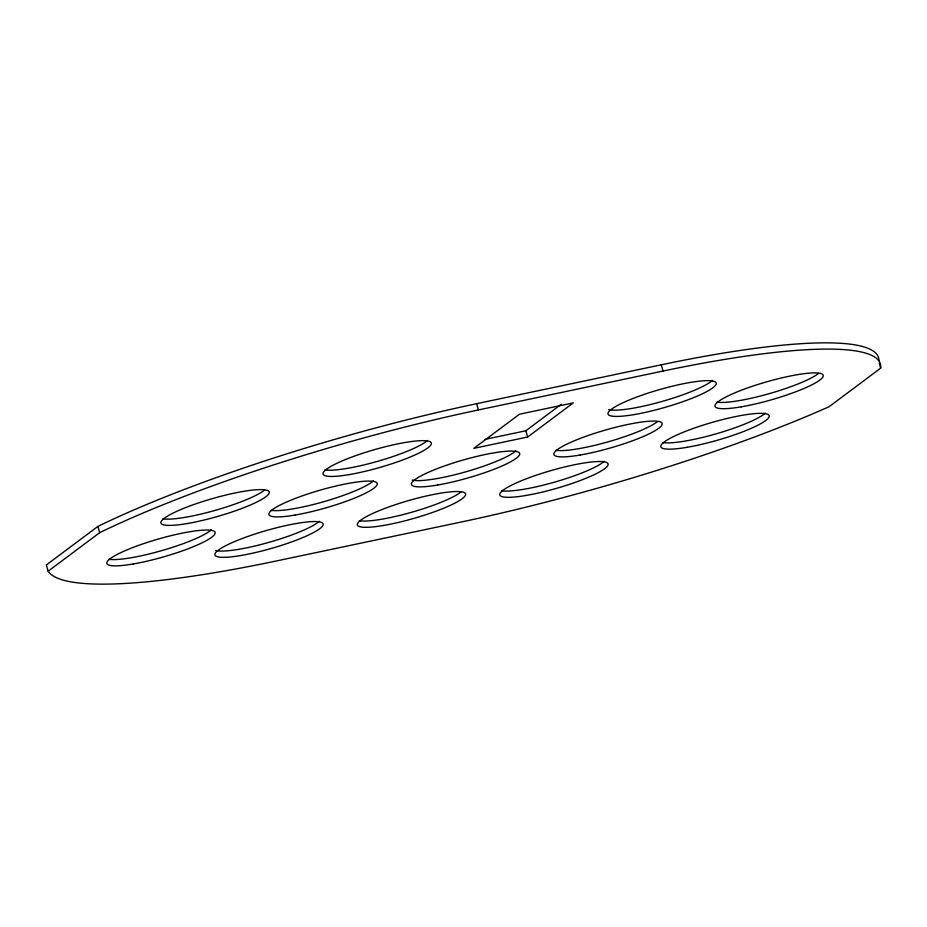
<?xml version="1.0" encoding="UTF-8"?>
<svg xmlns="http://www.w3.org/2000/svg" width="927" height="927" viewBox="0 0 927 927"><rect width="100%" height="100%" fill="white"/><g stroke="black" fill="none" stroke-linecap="round" stroke-linejoin="round"><path stroke-width="1.39" d="M878.947 360.649A350.707 57.88 -16 0 0 661.252 364.809L476.663 403.685A352.654 58.204 -16 0 0 97.88 526.42L46.35 564.96L48.146 571.206A370.603 61.17 -16 0 0 276.524 560.928L461.113 522.04A368.378 60.8 -16 0 0 829.12 406.698L880.65 368.17L879.213 363.164M48.146 571.206L99.676 532.677A352.654 58.204 -16 0 1 478.459 409.943L663.048 371.055A350.707 57.88 -16 0 1 880.65 368.17M484.775 439.421L525.841 430.765L561.241 404.299M527.637 437.023L573.315 402.874L519.491 414.207L473.813 448.355L527.637 437.023L525.841 430.765M661.252 364.809L663.048 371.055M476.663 403.685L478.459 409.943M97.88 526.42L99.676 532.677M712.411 380.441A56.304 9.293 -16 0 1 661.16 401.692A56.304 9.293 -16 0 1 608.726 409.583M211.286 529.85A56.304 9.293 -16 0 1 161.819 550.603A56.304 9.293 -16 0 1 108.795 559.259M264.531 490.128A56.304 9.293 -16 0 1 214.496 510.568A56.304 9.293 -16 0 1 162.885 518.819M515.864 450.893A56.304 9.293 -16 0 1 464.612 472.144A56.304 9.293 -16 0 1 412.179 480.035M373.396 480.893A56.304 9.293 -16 0 1 323.94 501.646A56.304 9.293 -16 0 1 270.916 510.302M460.928 492.04A56.304 9.293 -16 0 1 410.893 512.48A56.304 9.293 -16 0 1 359.282 520.742M604.23 461.322A56.304 9.293 -16 0 1 554.763 482.075A56.304 9.293 -16 0 1 501.739 490.731M765.296 413.152A56.304 9.293 -16 0 1 715.829 433.906A56.304 9.293 -16 0 1 662.805 442.561M818.541 373.419A56.304 9.293 -16 0 1 768.518 393.859A56.304 9.293 -16 0 1 716.895 402.121M657.475 421.6A56.304 9.293 -16 0 1 607.44 442.028A56.304 9.293 -16 0 1 555.829 450.29M319.317 521.333A56.304 9.293 -16 0 1 268.065 542.596A56.304 9.293 -16 0 1 215.62 550.487M427.486 440.452A56.304 9.293 -16 0 1 378.019 461.206A56.304 9.293 -16 0 1 324.995 469.862M187.196 523.546A56.304 9.293 -16 0 0 269.259 492.585A56.304 9.293 -16 0 0 188.795 506.374A56.304 9.293 -16 0 0 187.196 523.546M383.593 525.458A56.304 9.293 -16 0 0 465.655 494.508A56.304 9.293 -16 0 0 385.192 508.297A56.304 9.293 -16 0 0 383.593 525.458M687.116 447.289A56.304 9.293 -16 0 0 769.178 416.327A56.304 9.293 -16 0 0 688.715 430.116A56.304 9.293 -16 0 0 687.116 447.289M526.049 495.458A56.304 9.293 -16 0 0 608.112 464.508A56.304 9.293 -16 0 0 527.648 478.286A56.304 9.293 -16 0 0 526.049 495.458M133.106 563.987A56.304 9.293 -16 0 0 215.168 533.037A56.304 9.293 -16 0 0 134.705 546.814A56.304 9.293 -16 0 0 133.106 563.987M741.206 406.837A56.304 9.293 -16 0 0 823.269 375.887A56.304 9.293 -16 0 0 742.805 389.676A56.304 9.293 -16 0 0 741.206 406.837M580.14 455.018A56.304 9.293 -16 0 0 662.202 424.056A56.304 9.293 -16 0 0 581.739 437.845A56.304 9.293 -16 0 0 580.14 455.018M241.136 555.47A56.304 9.293 -16 0 0 323.187 524.52A56.304 9.293 -16 0 0 242.735 538.309A56.304 9.293 -16 0 0 241.136 555.47M437.683 485.018A56.304 9.293 -16 0 0 519.734 454.068A56.304 9.293 -16 0 0 439.282 467.857A56.304 9.293 -16 0 0 437.683 485.018M295.226 515.03A56.304 9.293 -16 0 0 377.277 484.079A56.304 9.293 -16 0 0 296.814 497.857A56.304 9.293 -16 0 0 295.226 515.03M634.23 414.566A56.304 9.293 -16 0 0 716.293 383.616A56.304 9.293 -16 0 0 635.829 397.405A56.304 9.293 -16 0 0 634.23 414.566M349.305 474.589A56.304 9.293 -16 0 0 431.368 443.639A56.304 9.293 -16 0 0 350.904 457.417A56.304 9.293 -16 0 0 349.305 474.589"/></g></svg>
